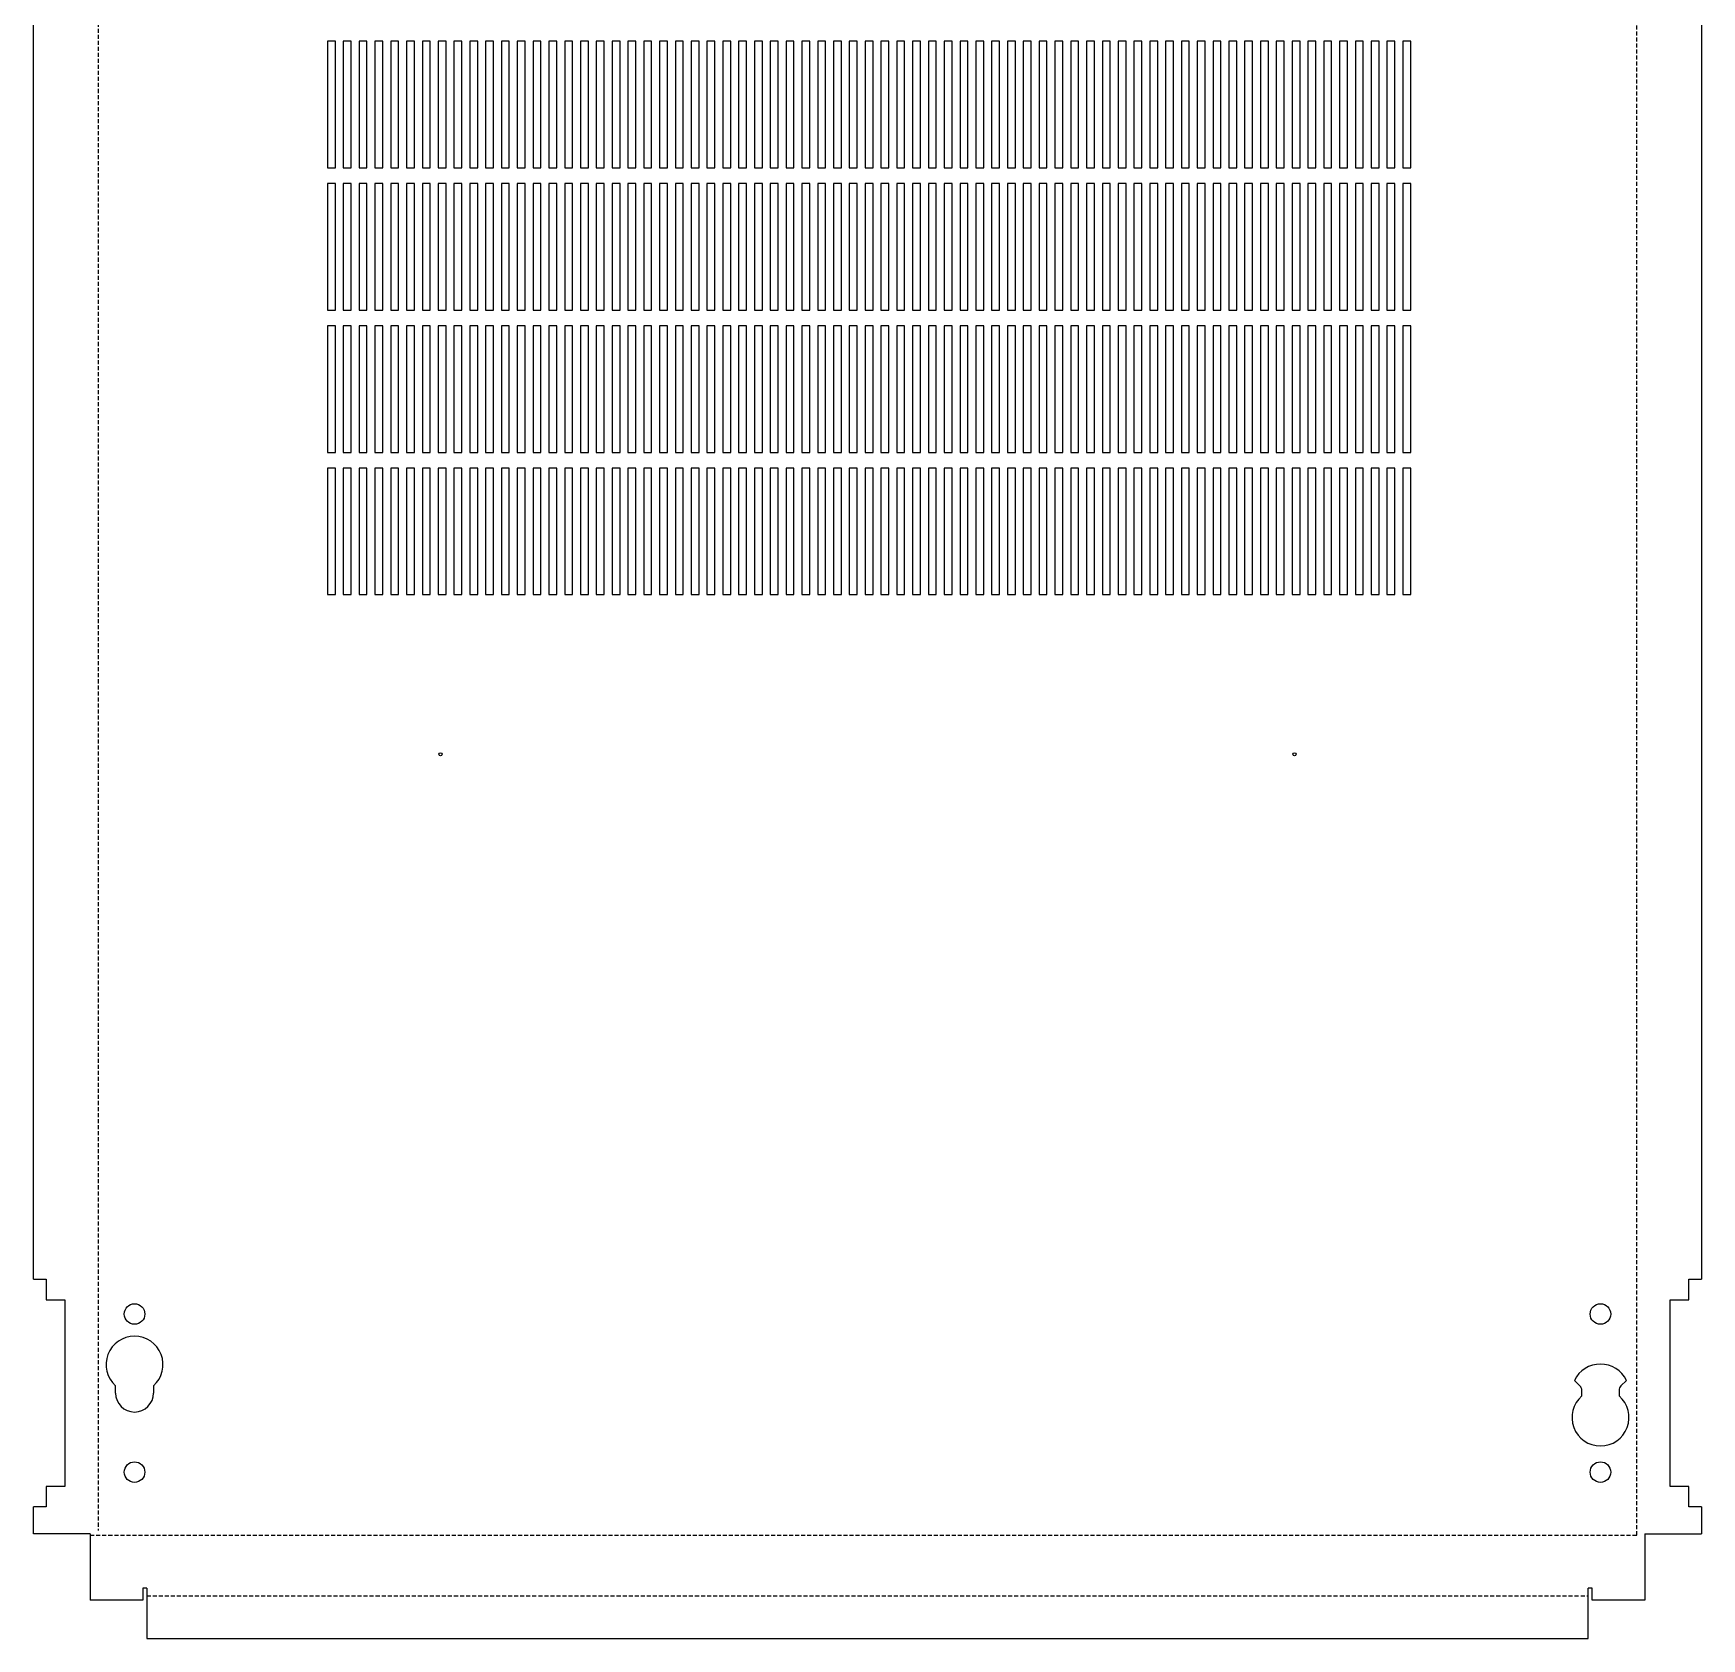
# Model space of a CAD drawing. Header units: millimetres. Extents: x -264 to 264, y -1078 to 1078.
# Drawn here: x -264 to 264, y -1078 to -570 of the extents above; entities that cross this region are included whole.
import ezdxf

# ---------------------------------------------------------------- set-up
doc = ezdxf.new("R2010")
doc.units = ezdxf.units.MM
doc.linetypes.add('HIDDEN', pattern=[1.905, 1.27, -0.635])
doc.layers.add('BEND-UP', color=5, linetype='HIDDEN')

msp = doc.modelspace()

# ---------------------------------------------------------------- linework, layer by layer
for p, q in [((-263.74, -964), (-263.74, -36)), ((263.74, -36), (263.74, -964)), ((-168.25, -572.5), (-170.75, -572.5)), ((-170.75, -572.5), (-170.75, -612.5)), ((-168.25, -612.5), (-168.25, -572.5)), ((-163.25, -572.5), (-165.75, -572.5)), ((-165.75, -572.5), (-165.75, -612.5)), ((-163.25, -612.5), (-163.25, -572.5)), ((-158.25, -572.5), (-160.75, -572.5)), ((-160.75, -572.5), (-160.75, -612.5)), ((-158.25, -612.5), (-158.25, -572.5)), ((-153.25, -572.5), (-155.75, -572.5)), ((-155.75, -572.5), (-155.75, -612.5)), ((-153.25, -612.5), (-153.25, -572.5)), ((-148.25, -572.5), (-150.75, -572.5)), ((-150.75, -572.5), (-150.75, -612.5)), ((-148.25, -612.5), (-148.25, -572.5)), ((-143.25, -572.5), (-145.75, -572.5)), ((-145.75, -572.5), (-145.75, -612.5)), ((-143.25, -612.5), (-143.25, -572.5)), ((-138.25, -572.5), (-140.75, -572.5)), ((-140.75, -572.5), (-140.75, -612.5)), ((-138.25, -612.5), (-138.25, -572.5)), ((-133.25, -572.5), (-135.75, -572.5)), ((-135.75, -572.5), (-135.75, -612.5)), ((-133.25, -612.5), (-133.25, -572.5)), ((-128.25, -572.5), (-130.75, -572.5)), ((-130.75, -572.5), (-130.75, -612.5)), ((-128.25, -612.5), (-128.25, -572.5)), ((-123.25, -572.5), (-125.75, -572.5)), ((-125.75, -572.5), (-125.75, -612.5)), ((-123.25, -612.5), (-123.25, -572.5)), ((-118.25, -572.5), (-120.75, -572.5)), ((-120.75, -572.5), (-120.75, -612.5)), ((-118.25, -612.5), (-118.25, -572.5)), ((-113.25, -572.5), (-115.75, -572.5)), ((-115.75, -572.5), (-115.75, -612.5)), ((-113.25, -612.5), (-113.25, -572.5)), ((-108.25, -572.5), (-110.75, -572.5)), ((-110.75, -572.5), (-110.75, -612.5)), ((-108.25, -612.5), (-108.25, -572.5)), ((-103.25, -572.5), (-105.75, -572.5)), ((-105.75, -572.5), (-105.75, -612.5)), ((-103.25, -612.5), (-103.25, -572.5)), ((-98.25, -572.5), (-100.75, -572.5)), ((-100.75, -572.5), (-100.75, -612.5)), ((-98.25, -612.5), (-98.25, -572.5)), ((-93.25, -572.5), (-95.75, -572.5)), ((-95.75, -572.5), (-95.75, -612.5)), ((-93.25, -612.5), (-93.25, -572.5)), ((-88.25, -572.5), (-90.75, -572.5)), ((-90.75, -572.5), (-90.75, -612.5)), ((-88.25, -612.5), (-88.25, -572.5)), ((-83.25, -572.5), (-85.75, -572.5)), ((-85.75, -572.5), (-85.75, -612.5)), ((-83.25, -612.5), (-83.25, -572.5)), ((-78.25, -572.5), (-80.75, -572.5)), ((-80.75, -572.5), (-80.75, -612.5)), ((-78.25, -612.5), (-78.25, -572.5)), ((-73.25, -572.5), (-75.75, -572.5)), ((-75.75, -572.5), (-75.75, -612.5)), ((-73.25, -612.5), (-73.25, -572.5)), ((-68.25, -572.5), (-70.75, -572.5)), ((-70.75, -572.5), (-70.75, -612.5)), ((-68.25, -612.5), (-68.25, -572.5)), ((-63.25, -572.5), (-65.75, -572.5)), ((-65.75, -572.5), (-65.75, -612.5)), ((-63.25, -612.5), (-63.25, -572.5)), ((-58.25, -572.5), (-60.75, -572.5)), ((-60.75, -572.5), (-60.75, -612.5)), ((-58.25, -612.5), (-58.25, -572.5)), ((-53.25, -572.5), (-55.75, -572.5)), ((-55.75, -572.5), (-55.75, -612.5)), ((-53.25, -612.5), (-53.25, -572.5)), ((-48.25, -572.5), (-50.75, -572.5)), ((-50.75, -572.5), (-50.75, -612.5)), ((-48.25, -612.5), (-48.25, -572.5)), ((-43.25, -572.5), (-45.75, -572.5)), ((-45.75, -572.5), (-45.75, -612.5)), ((-43.25, -612.5), (-43.25, -572.5)), ((-38.25, -572.5), (-40.75, -572.5)), ((-40.75, -572.5), (-40.75, -612.5)), ((-38.25, -612.5), (-38.25, -572.5)), ((-33.25, -572.5), (-35.75, -572.5)), ((-35.75, -572.5), (-35.75, -612.5)), ((-33.25, -612.5), (-33.25, -572.5)), ((-28.25, -572.5), (-30.75, -572.5)), ((-30.75, -572.5), (-30.75, -612.5)), ((-28.25, -612.5), (-28.25, -572.5)), ((-23.25, -572.5), (-25.75, -572.5)), ((-25.75, -572.5), (-25.75, -612.5)), ((-23.25, -612.5), (-23.25, -572.5)), ((-18.25, -572.5), (-20.75, -572.5)), ((-20.75, -572.5), (-20.75, -612.5)), ((-18.25, -612.5), (-18.25, -572.5)), ((-13.25, -572.5), (-15.75, -572.5)), ((-15.75, -572.5), (-15.75, -612.5)), ((-13.25, -612.5), (-13.25, -572.5)), ((-8.25, -572.5), (-10.75, -572.5)), ((-10.75, -572.5), (-10.75, -612.5)), ((-8.25, -612.5), (-8.25, -572.5)), ((-3.25, -572.5), (-5.75, -572.5)), ((-5.75, -572.5), (-5.75, -612.5)), ((-3.25, -612.5), (-3.25, -572.5)), ((1.75, -572.5), (-0.75, -572.5)), ((-0.75, -572.5), (-0.75, -612.5)), ((1.75, -612.5), (1.75, -572.5)), ((6.75, -572.5), (4.25, -572.5)), ((4.25, -572.5), (4.25, -612.5)), ((6.75, -612.5), (6.75, -572.5)), ((11.75, -572.5), (9.25, -572.5)), ((9.25, -572.5), (9.25, -612.5)), ((11.75, -612.5), (11.75, -572.5)), ((16.75, -572.5), (14.25, -572.5)), ((14.25, -572.5), (14.25, -612.5)), ((16.75, -612.5), (16.75, -572.5)), ((21.75, -572.5), (19.25, -572.5)), ((19.25, -572.5), (19.25, -612.5)), ((21.75, -612.5), (21.75, -572.5)), ((26.75, -572.5), (24.25, -572.5)), ((24.25, -572.5), (24.25, -612.5)), ((26.75, -612.5), (26.75, -572.5)), ((31.75, -572.5), (29.25, -572.5)), ((29.25, -572.5), (29.25, -612.5)), ((31.75, -612.5), (31.75, -572.5)), ((36.75, -572.5), (34.25, -572.5)), ((34.25, -572.5), (34.25, -612.5)), ((36.75, -612.5), (36.75, -572.5)), ((41.75, -572.5), (39.25, -572.5)), ((39.25, -572.5), (39.25, -612.5)), ((41.75, -612.5), (41.75, -572.5)), ((46.75, -572.5), (44.25, -572.5)), ((44.25, -572.5), (44.25, -612.5)), ((46.75, -612.5), (46.75, -572.5)), ((51.75, -572.5), (49.25, -572.5)), ((49.25, -572.5), (49.25, -612.5)), ((51.75, -612.5), (51.75, -572.5)), ((56.75, -572.5), (54.25, -572.5)), ((54.25, -572.5), (54.25, -612.5)), ((56.75, -612.5), (56.75, -572.5)), ((61.75, -572.5), (59.25, -572.5)), ((59.25, -572.5), (59.25, -612.5)), ((61.75, -612.5), (61.75, -572.5)), ((66.75, -572.5), (64.25, -572.5)), ((64.25, -572.5), (64.25, -612.5)), ((66.75, -612.5), (66.75, -572.5)), ((71.75, -572.5), (69.25, -572.5)), ((69.25, -572.5), (69.25, -612.5)), ((71.75, -612.5), (71.75, -572.5)), ((76.75, -572.5), (74.25, -572.5)), ((74.25, -572.5), (74.25, -612.5)), ((76.75, -612.5), (76.75, -572.5)), ((81.75, -572.5), (79.25, -572.5)), ((79.25, -572.5), (79.25, -612.5)), ((81.75, -612.5), (81.75, -572.5)), ((86.75, -572.5), (84.25, -572.5)), ((84.25, -572.5), (84.25, -612.5)), ((86.75, -612.5), (86.75, -572.5)), ((91.75, -572.5), (89.25, -572.5)), ((89.25, -572.5), (89.25, -612.5)), ((91.75, -612.5), (91.75, -572.5)), ((96.75, -572.5), (94.25, -572.5)), ((94.25, -572.5), (94.25, -612.5)), ((96.75, -612.5), (96.75, -572.5)), ((101.75, -572.5), (99.25, -572.5)), ((99.25, -572.5), (99.25, -612.5)), ((101.75, -612.5), (101.75, -572.5)), ((106.75, -572.5), (104.25, -572.5)), ((104.25, -572.5), (104.25, -612.5)), ((106.75, -612.5), (106.75, -572.5)), ((111.75, -572.5), (109.25, -572.5)), ((109.25, -572.5), (109.25, -612.5)), ((111.75, -612.5), (111.75, -572.5)), ((116.75, -572.5), (114.25, -572.5)), ((114.25, -572.5), (114.25, -612.5)), ((116.75, -612.5), (116.75, -572.5)), ((121.75, -572.5), (119.25, -572.5)), ((119.25, -572.5), (119.25, -612.5)), ((121.75, -612.5), (121.75, -572.5)), ((126.75, -572.5), (124.25, -572.5)), ((124.25, -572.5), (124.25, -612.5)), ((126.75, -612.5), (126.75, -572.5)), ((131.75, -572.5), (129.25, -572.5)), ((129.25, -572.5), (129.25, -612.5)), ((131.75, -612.5), (131.75, -572.5)), ((136.75, -572.5), (134.25, -572.5)), ((134.25, -572.5), (134.25, -612.5)), ((136.75, -612.5), (136.75, -572.5)), ((141.75, -572.5), (139.25, -572.5)), ((139.25, -572.5), (139.25, -612.5)), ((141.75, -612.5), (141.75, -572.5)), ((146.75, -572.5), (144.25, -572.5)), ((144.25, -572.5), (144.25, -612.5)), ((146.75, -612.5), (146.75, -572.5)), ((151.75, -572.5), (149.25, -572.5)), ((149.25, -572.5), (149.25, -612.5)), ((151.75, -612.5), (151.75, -572.5)), ((156.75, -572.5), (154.25, -572.5)), ((154.25, -572.5), (154.25, -612.5)), ((156.75, -612.5), (156.75, -572.5)), ((161.75, -572.5), (159.25, -572.5)), ((159.25, -572.5), (159.25, -612.5)), ((161.75, -612.5), (161.75, -572.5)), ((166.75, -572.5), (164.25, -572.5)), ((164.25, -572.5), (164.25, -612.5)), ((166.75, -612.5), (166.75, -572.5)), ((171.75, -572.5), (169.25, -572.5)), ((169.25, -572.5), (169.25, -612.5)), ((171.75, -612.5), (171.75, -572.5)), ((-170.75, -612.5), (-168.25, -612.5)), ((-165.75, -612.5), (-163.25, -612.5)), ((-160.75, -612.5), (-158.25, -612.5)), ((-155.75, -612.5), (-153.25, -612.5)), ((-150.75, -612.5), (-148.25, -612.5)), ((-145.75, -612.5), (-143.25, -612.5)), ((-140.75, -612.5), (-138.25, -612.5)), ((-135.75, -612.5), (-133.25, -612.5)), ((-130.75, -612.5), (-128.25, -612.5)), ((-125.75, -612.5), (-123.25, -612.5)), ((-120.75, -612.5), (-118.25, -612.5)), ((-115.75, -612.5), (-113.25, -612.5)), ((-110.75, -612.5), (-108.25, -612.5)), ((-105.75, -612.5), (-103.25, -612.5)), ((-100.75, -612.5), (-98.25, -612.5)), ((-95.75, -612.5), (-93.25, -612.5)), ((-90.75, -612.5), (-88.25, -612.5)), ((-85.75, -612.5), (-83.25, -612.5)), ((-80.75, -612.5), (-78.25, -612.5)), ((-75.75, -612.5), (-73.25, -612.5)), ((-70.75, -612.5), (-68.25, -612.5)), ((-65.75, -612.5), (-63.25, -612.5)), ((-60.75, -612.5), (-58.25, -612.5)), ((-55.75, -612.5), (-53.25, -612.5)), ((-50.75, -612.5), (-48.25, -612.5)), ((-45.75, -612.5), (-43.25, -612.5)), ((-40.75, -612.5), (-38.25, -612.5)), ((-35.75, -612.5), (-33.25, -612.5)), ((-30.75, -612.5), (-28.25, -612.5)), ((-25.75, -612.5), (-23.25, -612.5)), ((-20.75, -612.5), (-18.25, -612.5)), ((-15.75, -612.5), (-13.25, -612.5)), ((-10.75, -612.5), (-8.25, -612.5)), ((-5.75, -612.5), (-3.25, -612.5)), ((-0.75, -612.5), (1.75, -612.5)), ((4.25, -612.5), (6.75, -612.5)), ((9.25, -612.5), (11.75, -612.5)), ((14.25, -612.5), (16.75, -612.5)), ((19.25, -612.5), (21.75, -612.5)), ((24.25, -612.5), (26.75, -612.5)), ((29.25, -612.5), (31.75, -612.5)), ((34.25, -612.5), (36.75, -612.5)), ((39.25, -612.5), (41.75, -612.5)), ((44.25, -612.5), (46.75, -612.5)), ((49.25, -612.5), (51.75, -612.5)), ((54.25, -612.5), (56.75, -612.5)), ((59.25, -612.5), (61.75, -612.5)), ((64.25, -612.5), (66.75, -612.5)), ((69.25, -612.5), (71.75, -612.5)), ((74.25, -612.5), (76.75, -612.5)), ((79.25, -612.5), (81.75, -612.5)), ((84.25, -612.5), (86.75, -612.5)), ((89.25, -612.5), (91.75, -612.5)), ((94.25, -612.5), (96.75, -612.5)), ((99.25, -612.5), (101.75, -612.5)), ((104.25, -612.5), (106.75, -612.5)), ((109.25, -612.5), (111.75, -612.5)), ((114.25, -612.5), (116.75, -612.5)), ((119.25, -612.5), (121.75, -612.5)), ((124.25, -612.5), (126.75, -612.5)), ((129.25, -612.5), (131.75, -612.5)), ((134.25, -612.5), (136.75, -612.5)), ((139.25, -612.5), (141.75, -612.5)), ((144.25, -612.5), (146.75, -612.5)), ((149.25, -612.5), (151.75, -612.5)), ((154.25, -612.5), (156.75, -612.5)), ((159.25, -612.5), (161.75, -612.5)), ((164.25, -612.5), (166.75, -612.5)), ((169.25, -612.5), (171.75, -612.5)), ((-168.25, -617.5), (-170.75, -617.5)), ((-170.75, -617.5), (-170.75, -657.5)), ((-168.25, -657.5), (-168.25, -617.5)), ((-163.25, -617.5), (-165.75, -617.5)), ((-165.75, -617.5), (-165.75, -657.5)), ((-163.25, -657.5), (-163.25, -617.5)), ((-158.25, -617.5), (-160.75, -617.5)), ((-160.75, -617.5), (-160.75, -657.5)), ((-158.25, -657.5), (-158.25, -617.5)), ((-153.25, -617.5), (-155.75, -617.5)), ((-155.75, -617.5), (-155.75, -657.5)), ((-153.25, -657.5), (-153.25, -617.5)), ((-148.25, -617.5), (-150.75, -617.5)), ((-150.75, -617.5), (-150.75, -657.5)), ((-148.25, -657.5), (-148.25, -617.5)), ((-143.25, -617.5), (-145.75, -617.5)), ((-145.75, -617.5), (-145.75, -657.5)), ((-143.25, -657.5), (-143.25, -617.5)), ((-138.25, -617.5), (-140.75, -617.5)), ((-140.75, -617.5), (-140.75, -657.5)), ((-138.25, -657.5), (-138.25, -617.5)), ((-133.25, -617.5), (-135.75, -617.5)), ((-135.75, -617.5), (-135.75, -657.5)), ((-133.25, -657.5), (-133.25, -617.5)), ((-128.25, -617.5), (-130.75, -617.5)), ((-130.75, -617.5), (-130.75, -657.5)), ((-128.25, -657.5), (-128.25, -617.5)), ((-123.25, -617.5), (-125.75, -617.5)), ((-125.75, -617.5), (-125.75, -657.5)), ((-123.25, -657.5), (-123.25, -617.5)), ((-118.25, -617.5), (-120.75, -617.5)), ((-120.75, -617.5), (-120.75, -657.5)), ((-118.25, -657.5), (-118.25, -617.5)), ((-113.25, -617.5), (-115.75, -617.5)), ((-115.75, -617.5), (-115.75, -657.5)), ((-113.25, -657.5), (-113.25, -617.5)), ((-108.25, -617.5), (-110.75, -617.5)), ((-110.75, -617.5), (-110.75, -657.5)), ((-108.25, -657.5), (-108.25, -617.5)), ((-103.25, -617.5), (-105.75, -617.5)), ((-105.75, -617.5), (-105.75, -657.5)), ((-103.25, -657.5), (-103.25, -617.5)), ((-98.25, -617.5), (-100.75, -617.5)), ((-100.75, -617.5), (-100.75, -657.5)), ((-98.25, -657.5), (-98.25, -617.5)), ((-93.25, -617.5), (-95.75, -617.5)), ((-95.75, -617.5), (-95.75, -657.5)), ((-93.25, -657.5), (-93.25, -617.5)), ((-88.25, -617.5), (-90.75, -617.5)), ((-90.75, -617.5), (-90.75, -657.5)), ((-88.25, -657.5), (-88.25, -617.5)), ((-83.25, -617.5), (-85.75, -617.5)), ((-85.75, -617.5), (-85.75, -657.5)), ((-83.25, -657.5), (-83.25, -617.5)), ((-78.25, -617.5), (-80.75, -617.5)), ((-80.75, -617.5), (-80.75, -657.5)), ((-78.25, -657.5), (-78.25, -617.5)), ((-73.25, -617.5), (-75.75, -617.5)), ((-75.75, -617.5), (-75.75, -657.5)), ((-73.25, -657.5), (-73.25, -617.5)), ((-68.25, -617.5), (-70.75, -617.5)), ((-70.75, -617.5), (-70.75, -657.5)), ((-68.25, -657.5), (-68.25, -617.5)), ((-63.25, -617.5), (-65.75, -617.5)), ((-65.75, -617.5), (-65.75, -657.5)), ((-63.25, -657.5), (-63.25, -617.5)), ((-58.25, -617.5), (-60.75, -617.5)), ((-60.75, -617.5), (-60.75, -657.5)), ((-58.25, -657.5), (-58.25, -617.5)), ((-53.25, -617.5), (-55.75, -617.5)), ((-55.75, -617.5), (-55.75, -657.5)), ((-53.25, -657.5), (-53.25, -617.5)), ((-48.25, -617.5), (-50.75, -617.5)), ((-50.75, -617.5), (-50.75, -657.5)), ((-48.25, -657.5), (-48.25, -617.5)), ((-43.25, -617.5), (-45.75, -617.5)), ((-45.75, -617.5), (-45.75, -657.5)), ((-43.25, -657.5), (-43.25, -617.5)), ((-38.25, -617.5), (-40.75, -617.5)), ((-40.75, -617.5), (-40.75, -657.5)), ((-38.25, -657.5), (-38.25, -617.5)), ((-33.25, -617.5), (-35.75, -617.5)), ((-35.75, -617.5), (-35.75, -657.5)), ((-33.25, -657.5), (-33.25, -617.5)), ((-28.25, -617.5), (-30.75, -617.5)), ((-30.75, -617.5), (-30.75, -657.5)), ((-28.25, -657.5), (-28.25, -617.5)), ((-23.25, -617.5), (-25.75, -617.5)), ((-25.75, -617.5), (-25.75, -657.5)), ((-23.25, -657.5), (-23.25, -617.5)), ((-18.25, -617.5), (-20.75, -617.5)), ((-20.75, -617.5), (-20.75, -657.5)), ((-18.25, -657.5), (-18.25, -617.5)), ((-13.25, -617.5), (-15.75, -617.5)), ((-15.75, -617.5), (-15.75, -657.5)), ((-13.25, -657.5), (-13.25, -617.5)), ((-8.25, -617.5), (-10.75, -617.5)), ((-10.75, -617.5), (-10.75, -657.5)), ((-8.25, -657.5), (-8.25, -617.5)), ((-3.25, -617.5), (-5.75, -617.5)), ((-5.75, -617.5), (-5.75, -657.5)), ((-3.25, -657.5), (-3.25, -617.5)), ((1.75, -617.5), (-0.75, -617.5)), ((-0.75, -617.5), (-0.75, -657.5)), ((1.75, -657.5), (1.75, -617.5)), ((6.75, -617.5), (4.25, -617.5)), ((4.25, -617.5), (4.25, -657.5)), ((6.75, -657.5), (6.75, -617.5)), ((11.75, -617.5), (9.25, -617.5)), ((9.25, -617.5), (9.25, -657.5)), ((11.75, -657.5), (11.75, -617.5)), ((16.75, -617.5), (14.25, -617.5)), ((14.25, -617.5), (14.25, -657.5)), ((16.75, -657.5), (16.75, -617.5)), ((21.75, -617.5), (19.25, -617.5)), ((19.25, -617.5), (19.25, -657.5)), ((21.75, -657.5), (21.75, -617.5)), ((26.75, -617.5), (24.25, -617.5)), ((24.25, -617.5), (24.25, -657.5)), ((26.75, -657.5), (26.75, -617.5)), ((31.75, -617.5), (29.25, -617.5)), ((29.25, -617.5), (29.25, -657.5)), ((31.75, -657.5), (31.75, -617.5)), ((36.75, -617.5), (34.25, -617.5)), ((34.25, -617.5), (34.25, -657.5)), ((36.75, -657.5), (36.75, -617.5)), ((41.75, -617.5), (39.25, -617.5)), ((39.25, -617.5), (39.25, -657.5)), ((41.75, -657.5), (41.75, -617.5)), ((46.75, -617.5), (44.25, -617.5)), ((44.25, -617.5), (44.25, -657.5)), ((46.75, -657.5), (46.75, -617.5)), ((51.75, -617.5), (49.25, -617.5)), ((49.25, -617.5), (49.25, -657.5)), ((51.75, -657.5), (51.75, -617.5)), ((56.75, -617.5), (54.25, -617.5)), ((54.25, -617.5), (54.25, -657.5)), ((56.75, -657.5), (56.75, -617.5)), ((61.75, -617.5), (59.25, -617.5)), ((59.25, -617.5), (59.25, -657.5)), ((61.75, -657.5), (61.75, -617.5)), ((66.75, -617.5), (64.25, -617.5)), ((64.25, -617.5), (64.25, -657.5)), ((66.75, -657.5), (66.75, -617.5)), ((71.75, -617.5), (69.25, -617.5)), ((69.25, -617.5), (69.25, -657.5)), ((71.75, -657.5), (71.75, -617.5)), ((76.75, -617.5), (74.25, -617.5)), ((74.25, -617.5), (74.25, -657.5)), ((76.75, -657.5), (76.75, -617.5)), ((81.75, -617.5), (79.25, -617.5)), ((79.25, -617.5), (79.25, -657.5)), ((81.75, -657.5), (81.75, -617.5)), ((86.75, -617.5), (84.25, -617.5)), ((84.25, -617.5), (84.25, -657.5)), ((86.75, -657.5), (86.75, -617.5)), ((91.75, -617.5), (89.25, -617.5)), ((89.25, -617.5), (89.25, -657.5)), ((91.75, -657.5), (91.75, -617.5)), ((96.75, -617.5), (94.25, -617.5)), ((94.25, -617.5), (94.25, -657.5)), ((96.75, -657.5), (96.75, -617.5)), ((101.75, -617.5), (99.25, -617.5)), ((99.25, -617.5), (99.25, -657.5)), ((101.75, -657.5), (101.75, -617.5)), ((106.75, -617.5), (104.25, -617.5)), ((104.25, -617.5), (104.25, -657.5)), ((106.75, -657.5), (106.75, -617.5)), ((111.75, -617.5), (109.25, -617.5)), ((109.25, -617.5), (109.25, -657.5)), ((111.75, -657.5), (111.75, -617.5)), ((116.75, -617.5), (114.25, -617.5)), ((114.25, -617.5), (114.25, -657.5)), ((116.75, -657.5), (116.75, -617.5)), ((121.75, -617.5), (119.25, -617.5)), ((119.25, -617.5), (119.25, -657.5)), ((121.75, -657.5), (121.75, -617.5)), ((126.75, -617.5), (124.25, -617.5)), ((124.25, -617.5), (124.25, -657.5)), ((126.75, -657.5), (126.75, -617.5)), ((131.75, -617.5), (129.25, -617.5)), ((129.25, -617.5), (129.25, -657.5)), ((131.75, -657.5), (131.75, -617.5)), ((136.75, -617.5), (134.25, -617.5)), ((134.25, -617.5), (134.25, -657.5)), ((136.75, -657.5), (136.75, -617.5)), ((141.75, -617.5), (139.25, -617.5)), ((139.25, -617.5), (139.25, -657.5)), ((141.75, -657.5), (141.75, -617.5)), ((146.75, -617.5), (144.25, -617.5)), ((144.25, -617.5), (144.25, -657.5)), ((146.75, -657.5), (146.75, -617.5)), ((151.75, -617.5), (149.25, -617.5)), ((149.25, -617.5), (149.25, -657.5)), ((151.75, -657.5), (151.75, -617.5)), ((156.75, -617.5), (154.25, -617.5)), ((154.25, -617.5), (154.25, -657.5)), ((156.75, -657.5), (156.75, -617.5)), ((161.75, -617.5), (159.25, -617.5)), ((159.25, -617.5), (159.25, -657.5)), ((161.75, -657.5), (161.75, -617.5)), ((166.75, -617.5), (164.25, -617.5)), ((164.25, -617.5), (164.25, -657.5)), ((166.75, -657.5), (166.75, -617.5)), ((171.75, -617.5), (169.25, -617.5)), ((169.25, -617.5), (169.25, -657.5)), ((171.75, -657.5), (171.75, -617.5)), ((-170.75, -657.5), (-168.25, -657.5)), ((-165.75, -657.5), (-163.25, -657.5)), ((-160.75, -657.5), (-158.25, -657.5)), ((-155.75, -657.5), (-153.25, -657.5)), ((-150.75, -657.5), (-148.25, -657.5)), ((-145.75, -657.5), (-143.25, -657.5)), ((-140.75, -657.5), (-138.25, -657.5)), ((-135.75, -657.5), (-133.25, -657.5)), ((-130.75, -657.5), (-128.25, -657.5)), ((-125.75, -657.5), (-123.25, -657.5)), ((-120.75, -657.5), (-118.25, -657.5)), ((-115.75, -657.5), (-113.25, -657.5)), ((-110.75, -657.5), (-108.25, -657.5)), ((-105.75, -657.5), (-103.25, -657.5)), ((-100.75, -657.5), (-98.25, -657.5)), ((-95.75, -657.5), (-93.25, -657.5)), ((-90.75, -657.5), (-88.25, -657.5)), ((-85.75, -657.5), (-83.25, -657.5)), ((-80.75, -657.5), (-78.25, -657.5)), ((-75.75, -657.5), (-73.25, -657.5)), ((-70.75, -657.5), (-68.25, -657.5)), ((-65.75, -657.5), (-63.25, -657.5)), ((-60.75, -657.5), (-58.25, -657.5)), ((-55.75, -657.5), (-53.25, -657.5)), ((-50.75, -657.5), (-48.25, -657.5)), ((-45.75, -657.5), (-43.25, -657.5)), ((-40.75, -657.5), (-38.25, -657.5)), ((-35.75, -657.5), (-33.25, -657.5)), ((-30.75, -657.5), (-28.25, -657.5)), ((-25.75, -657.5), (-23.25, -657.5)), ((-20.75, -657.5), (-18.25, -657.5)), ((-15.75, -657.5), (-13.25, -657.5)), ((-10.75, -657.5), (-8.25, -657.5)), ((-5.75, -657.5), (-3.25, -657.5)), ((-0.75, -657.5), (1.75, -657.5)), ((4.25, -657.5), (6.75, -657.5)), ((9.25, -657.5), (11.75, -657.5)), ((14.25, -657.5), (16.75, -657.5)), ((19.25, -657.5), (21.75, -657.5)), ((24.25, -657.5), (26.75, -657.5)), ((29.25, -657.5), (31.75, -657.5)), ((34.25, -657.5), (36.75, -657.5)), ((39.25, -657.5), (41.75, -657.5)), ((44.25, -657.5), (46.75, -657.5)), ((49.25, -657.5), (51.75, -657.5)), ((54.25, -657.5), (56.75, -657.5)), ((59.25, -657.5), (61.75, -657.5)), ((64.25, -657.5), (66.75, -657.5)), ((69.25, -657.5), (71.75, -657.5)), ((74.25, -657.5), (76.75, -657.5)), ((79.25, -657.5), (81.75, -657.5)), ((84.25, -657.5), (86.75, -657.5)), ((89.25, -657.5), (91.75, -657.5)), ((94.25, -657.5), (96.75, -657.5)), ((99.25, -657.5), (101.75, -657.5)), ((104.25, -657.5), (106.75, -657.5)), ((109.25, -657.5), (111.75, -657.5)), ((114.25, -657.5), (116.75, -657.5)), ((119.25, -657.5), (121.75, -657.5)), ((124.25, -657.5), (126.75, -657.5)), ((129.25, -657.5), (131.75, -657.5)), ((134.25, -657.5), (136.75, -657.5)), ((139.25, -657.5), (141.75, -657.5)), ((144.25, -657.5), (146.75, -657.5)), ((149.25, -657.5), (151.75, -657.5)), ((154.25, -657.5), (156.75, -657.5)), ((159.25, -657.5), (161.75, -657.5)), ((164.25, -657.5), (166.75, -657.5)), ((169.25, -657.5), (171.75, -657.5)), ((-168.25, -662.5), (-170.75, -662.5)), ((-170.75, -662.5), (-170.75, -702.5)), ((-168.25, -702.5), (-168.25, -662.5)), ((-163.25, -662.5), (-165.75, -662.5)), ((-165.75, -662.5), (-165.75, -702.5)), ((-163.25, -702.5), (-163.25, -662.5)), ((-158.25, -662.5), (-160.75, -662.5)), ((-160.75, -662.5), (-160.75, -702.5)), ((-158.25, -702.5), (-158.25, -662.5)), ((-153.25, -662.5), (-155.75, -662.5)), ((-155.75, -662.5), (-155.75, -702.5)), ((-153.25, -702.5), (-153.25, -662.5)), ((-148.25, -662.5), (-150.75, -662.5)), ((-150.75, -662.5), (-150.75, -702.5)), ((-148.25, -702.5), (-148.25, -662.5)), ((-143.25, -662.5), (-145.75, -662.5)), ((-145.75, -662.5), (-145.75, -702.5)), ((-143.25, -702.5), (-143.25, -662.5)), ((-138.25, -662.5), (-140.75, -662.5)), ((-140.75, -662.5), (-140.75, -702.5)), ((-138.25, -702.5), (-138.25, -662.5)), ((-133.25, -662.5), (-135.75, -662.5)), ((-135.75, -662.5), (-135.75, -702.5)), ((-133.25, -702.5), (-133.25, -662.5)), ((-128.25, -662.5), (-130.75, -662.5)), ((-130.75, -662.5), (-130.75, -702.5)), ((-128.25, -702.5), (-128.25, -662.5)), ((-123.25, -662.5), (-125.75, -662.5)), ((-125.75, -662.5), (-125.75, -702.5)), ((-123.25, -702.5), (-123.25, -662.5)), ((-118.25, -662.5), (-120.75, -662.5)), ((-120.75, -662.5), (-120.75, -702.5)), ((-118.25, -702.5), (-118.25, -662.5)), ((-113.25, -662.5), (-115.75, -662.5)), ((-115.75, -662.5), (-115.75, -702.5)), ((-113.25, -702.5), (-113.25, -662.5)), ((-108.25, -662.5), (-110.75, -662.5)), ((-110.75, -662.5), (-110.75, -702.5)), ((-108.25, -702.5), (-108.25, -662.5)), ((-103.25, -662.5), (-105.75, -662.5)), ((-105.75, -662.5), (-105.75, -702.5)), ((-103.25, -702.5), (-103.25, -662.5)), ((-98.25, -662.5), (-100.75, -662.5)), ((-100.75, -662.5), (-100.75, -702.5)), ((-98.25, -702.5), (-98.25, -662.5)), ((-93.25, -662.5), (-95.75, -662.5)), ((-95.75, -662.5), (-95.75, -702.5)), ((-93.25, -702.5), (-93.25, -662.5)), ((-88.25, -662.5), (-90.75, -662.5)), ((-90.75, -662.5), (-90.75, -702.5)), ((-88.25, -702.5), (-88.25, -662.5)), ((-83.25, -662.5), (-85.75, -662.5)), ((-85.75, -662.5), (-85.75, -702.5)), ((-83.25, -702.5), (-83.25, -662.5)), ((-78.25, -662.5), (-80.75, -662.5)), ((-80.75, -662.5), (-80.75, -702.5)), ((-78.25, -702.5), (-78.25, -662.5)), ((-73.25, -662.5), (-75.75, -662.5)), ((-75.75, -662.5), (-75.75, -702.5)), ((-73.25, -702.5), (-73.25, -662.5)), ((-68.25, -662.5), (-70.75, -662.5)), ((-70.75, -662.5), (-70.75, -702.5)), ((-68.25, -702.5), (-68.25, -662.5)), ((-63.25, -662.5), (-65.75, -662.5)), ((-65.75, -662.5), (-65.75, -702.5)), ((-63.25, -702.5), (-63.25, -662.5)), ((-58.25, -662.5), (-60.75, -662.5)), ((-60.75, -662.5), (-60.75, -702.5)), ((-58.25, -702.5), (-58.25, -662.5)), ((-53.25, -662.5), (-55.75, -662.5)), ((-55.75, -662.5), (-55.75, -702.5)), ((-53.25, -702.5), (-53.25, -662.5)), ((-48.25, -662.5), (-50.75, -662.5)), ((-50.75, -662.5), (-50.75, -702.5)), ((-48.25, -702.5), (-48.25, -662.5)), ((-43.25, -662.5), (-45.75, -662.5)), ((-45.75, -662.5), (-45.75, -702.5)), ((-43.25, -702.5), (-43.25, -662.5)), ((-38.25, -662.5), (-40.75, -662.5)), ((-40.75, -662.5), (-40.75, -702.5)), ((-38.25, -702.5), (-38.25, -662.5)), ((-33.25, -662.5), (-35.75, -662.5)), ((-35.75, -662.5), (-35.75, -702.5)), ((-33.25, -702.5), (-33.25, -662.5)), ((-28.25, -662.5), (-30.75, -662.5)), ((-30.75, -662.5), (-30.75, -702.5)), ((-28.25, -702.5), (-28.25, -662.5)), ((-23.25, -662.5), (-25.75, -662.5)), ((-25.75, -662.5), (-25.75, -702.5)), ((-23.25, -702.5), (-23.25, -662.5)), ((-18.25, -662.5), (-20.75, -662.5)), ((-20.75, -662.5), (-20.75, -702.5)), ((-18.25, -702.5), (-18.25, -662.5)), ((-13.25, -662.5), (-15.75, -662.5)), ((-15.75, -662.5), (-15.75, -702.5)), ((-13.25, -702.5), (-13.25, -662.5)), ((-8.25, -662.5), (-10.75, -662.5)), ((-10.75, -662.5), (-10.75, -702.5)), ((-8.25, -702.5), (-8.25, -662.5)), ((-3.25, -662.5), (-5.75, -662.5)), ((-5.75, -662.5), (-5.75, -702.5)), ((-3.25, -702.5), (-3.25, -662.5)), ((1.75, -662.5), (-0.75, -662.5)), ((-0.75, -662.5), (-0.75, -702.5)), ((1.75, -702.5), (1.75, -662.5)), ((6.75, -662.5), (4.25, -662.5)), ((4.25, -662.5), (4.25, -702.5)), ((6.75, -702.5), (6.75, -662.5)), ((11.75, -662.5), (9.25, -662.5)), ((9.25, -662.5), (9.25, -702.5)), ((11.75, -702.5), (11.75, -662.5)), ((16.75, -662.5), (14.25, -662.5)), ((14.25, -662.5), (14.25, -702.5)), ((16.75, -702.5), (16.75, -662.5)), ((21.75, -662.5), (19.25, -662.5)), ((19.25, -662.5), (19.25, -702.5)), ((21.75, -702.5), (21.75, -662.5)), ((26.75, -662.5), (24.25, -662.5)), ((24.25, -662.5), (24.25, -702.5)), ((26.75, -702.5), (26.75, -662.5)), ((31.75, -662.5), (29.25, -662.5)), ((29.25, -662.5), (29.25, -702.5)), ((31.75, -702.5), (31.75, -662.5)), ((36.75, -662.5), (34.25, -662.5)), ((34.25, -662.5), (34.25, -702.5)), ((36.75, -702.5), (36.75, -662.5)), ((41.75, -662.5), (39.25, -662.5)), ((39.25, -662.5), (39.25, -702.5)), ((41.75, -702.5), (41.75, -662.5)), ((46.75, -662.5), (44.25, -662.5)), ((44.25, -662.5), (44.25, -702.5)), ((46.75, -702.5), (46.75, -662.5)), ((51.75, -662.5), (49.25, -662.5)), ((49.25, -662.5), (49.25, -702.5)), ((51.75, -702.5), (51.75, -662.5)), ((56.75, -662.5), (54.25, -662.5)), ((54.25, -662.5), (54.25, -702.5)), ((56.75, -702.5), (56.75, -662.5)), ((61.75, -662.5), (59.25, -662.5)), ((59.25, -662.5), (59.25, -702.5)), ((61.75, -702.5), (61.75, -662.5)), ((66.75, -662.5), (64.25, -662.5)), ((64.25, -662.5), (64.25, -702.5)), ((66.75, -702.5), (66.75, -662.5)), ((71.75, -662.5), (69.25, -662.5)), ((69.25, -662.5), (69.25, -702.5)), ((71.75, -702.5), (71.75, -662.5)), ((76.75, -662.5), (74.25, -662.5)), ((74.25, -662.5), (74.25, -702.5)), ((76.75, -702.5), (76.75, -662.5)), ((81.75, -662.5), (79.25, -662.5)), ((79.25, -662.5), (79.25, -702.5)), ((81.75, -702.5), (81.75, -662.5)), ((86.75, -662.5), (84.25, -662.5)), ((84.25, -662.5), (84.25, -702.5)), ((86.75, -702.5), (86.75, -662.5)), ((91.75, -662.5), (89.25, -662.5)), ((89.25, -662.5), (89.25, -702.5)), ((91.75, -702.5), (91.75, -662.5)), ((96.75, -662.5), (94.25, -662.5)), ((94.25, -662.5), (94.25, -702.5)), ((96.75, -702.5), (96.75, -662.5)), ((101.75, -662.5), (99.25, -662.5)), ((99.25, -662.5), (99.25, -702.5)), ((101.75, -702.5), (101.75, -662.5)), ((106.75, -662.5), (104.25, -662.5)), ((104.25, -662.5), (104.25, -702.5)), ((106.75, -702.5), (106.75, -662.5)), ((111.75, -662.5), (109.25, -662.5)), ((109.25, -662.5), (109.25, -702.5)), ((111.75, -702.5), (111.75, -662.5)), ((116.75, -662.5), (114.25, -662.5)), ((114.25, -662.5), (114.25, -702.5)), ((116.75, -702.5), (116.75, -662.5)), ((121.75, -662.5), (119.25, -662.5)), ((119.25, -662.5), (119.25, -702.5)), ((121.75, -702.5), (121.75, -662.5)), ((126.75, -662.5), (124.25, -662.5)), ((124.25, -662.5), (124.25, -702.5)), ((126.75, -702.5), (126.75, -662.5)), ((131.75, -662.5), (129.25, -662.5)), ((129.25, -662.5), (129.25, -702.5)), ((131.75, -702.5), (131.75, -662.5)), ((136.75, -662.5), (134.25, -662.5)), ((134.25, -662.5), (134.25, -702.5)), ((136.75, -702.5), (136.75, -662.5)), ((141.75, -662.5), (139.25, -662.5)), ((139.25, -662.5), (139.25, -702.5)), ((141.75, -702.5), (141.75, -662.5)), ((146.75, -662.5), (144.25, -662.5)), ((144.25, -662.5), (144.25, -702.5)), ((146.75, -702.5), (146.75, -662.5)), ((151.75, -662.5), (149.25, -662.5)), ((149.25, -662.5), (149.25, -702.5)), ((151.75, -702.5), (151.75, -662.5)), ((156.75, -662.5), (154.25, -662.5)), ((154.25, -662.5), (154.25, -702.5)), ((156.75, -702.5), (156.75, -662.5)), ((161.75, -662.5), (159.25, -662.5)), ((159.25, -662.5), (159.25, -702.5)), ((161.75, -702.5), (161.75, -662.5)), ((166.75, -662.5), (164.25, -662.5)), ((164.25, -662.5), (164.25, -702.5)), ((166.75, -702.5), (166.75, -662.5)), ((171.75, -662.5), (169.25, -662.5)), ((169.25, -662.5), (169.25, -702.5)), ((171.75, -702.5), (171.75, -662.5)), ((-170.75, -702.5), (-168.25, -702.5)), ((-165.75, -702.5), (-163.25, -702.5)), ((-160.75, -702.5), (-158.25, -702.5)), ((-155.75, -702.5), (-153.25, -702.5)), ((-150.75, -702.5), (-148.25, -702.5)), ((-145.75, -702.5), (-143.25, -702.5)), ((-140.75, -702.5), (-138.25, -702.5)), ((-135.75, -702.5), (-133.25, -702.5)), ((-130.75, -702.5), (-128.25, -702.5)), ((-125.75, -702.5), (-123.25, -702.5)), ((-120.75, -702.5), (-118.25, -702.5)), ((-115.75, -702.5), (-113.25, -702.5)), ((-110.75, -702.5), (-108.25, -702.5)), ((-105.75, -702.5), (-103.25, -702.5)), ((-100.75, -702.5), (-98.25, -702.5)), ((-95.75, -702.5), (-93.25, -702.5)), ((-90.75, -702.5), (-88.25, -702.5)), ((-85.75, -702.5), (-83.25, -702.5)), ((-80.75, -702.5), (-78.25, -702.5)), ((-75.75, -702.5), (-73.25, -702.5)), ((-70.75, -702.5), (-68.25, -702.5)), ((-65.75, -702.5), (-63.25, -702.5)), ((-60.75, -702.5), (-58.25, -702.5)), ((-55.75, -702.5), (-53.25, -702.5)), ((-50.75, -702.5), (-48.25, -702.5)), ((-45.75, -702.5), (-43.25, -702.5)), ((-40.75, -702.5), (-38.25, -702.5)), ((-35.75, -702.5), (-33.25, -702.5)), ((-30.75, -702.5), (-28.25, -702.5)), ((-25.75, -702.5), (-23.25, -702.5)), ((-20.75, -702.5), (-18.25, -702.5)), ((-15.75, -702.5), (-13.25, -702.5)), ((-10.75, -702.5), (-8.25, -702.5)), ((-5.75, -702.5), (-3.25, -702.5)), ((-0.75, -702.5), (1.75, -702.5)), ((4.25, -702.5), (6.75, -702.5)), ((9.25, -702.5), (11.75, -702.5)), ((14.25, -702.5), (16.75, -702.5)), ((19.25, -702.5), (21.75, -702.5)), ((24.25, -702.5), (26.75, -702.5)), ((29.25, -702.5), (31.75, -702.5)), ((34.25, -702.5), (36.75, -702.5)), ((39.25, -702.5), (41.75, -702.5)), ((44.25, -702.5), (46.75, -702.5)), ((49.25, -702.5), (51.75, -702.5)), ((54.25, -702.5), (56.75, -702.5)), ((59.25, -702.5), (61.75, -702.5)), ((64.25, -702.5), (66.75, -702.5)), ((69.25, -702.5), (71.75, -702.5)), ((74.25, -702.5), (76.75, -702.5)), ((79.25, -702.5), (81.75, -702.5)), ((84.25, -702.5), (86.75, -702.5)), ((89.25, -702.5), (91.75, -702.5)), ((94.25, -702.5), (96.75, -702.5)), ((99.25, -702.5), (101.75, -702.5)), ((104.25, -702.5), (106.75, -702.5)), ((109.25, -702.5), (111.75, -702.5)), ((114.25, -702.5), (116.75, -702.5)), ((119.25, -702.5), (121.75, -702.5)), ((124.25, -702.5), (126.75, -702.5)), ((129.25, -702.5), (131.75, -702.5)), ((134.25, -702.5), (136.75, -702.5)), ((139.25, -702.5), (141.75, -702.5)), ((144.25, -702.5), (146.75, -702.5)), ((149.25, -702.5), (151.75, -702.5)), ((154.25, -702.5), (156.75, -702.5)), ((159.25, -702.5), (161.75, -702.5)), ((164.25, -702.5), (166.75, -702.5)), ((169.25, -702.5), (171.75, -702.5)), ((-168.25, -707.5), (-170.75, -707.5)), ((-170.75, -707.5), (-170.75, -747.5)), ((-168.25, -747.5), (-168.25, -707.5)), ((-163.25, -707.5), (-165.75, -707.5)), ((-165.75, -707.5), (-165.75, -747.5)), ((-163.25, -747.5), (-163.25, -707.5)), ((-158.25, -707.5), (-160.75, -707.5)), ((-160.75, -707.5), (-160.75, -747.5)), ((-158.25, -747.5), (-158.25, -707.5)), ((-153.25, -707.5), (-155.75, -707.5)), ((-155.75, -707.5), (-155.75, -747.5)), ((-153.25, -747.5), (-153.25, -707.5)), ((-148.25, -707.5), (-150.75, -707.5)), ((-150.75, -707.5), (-150.75, -747.5)), ((-148.25, -747.5), (-148.25, -707.5)), ((-143.25, -707.5), (-145.75, -707.5)), ((-145.75, -707.5), (-145.75, -747.5)), ((-143.25, -747.5), (-143.25, -707.5)), ((-138.25, -707.5), (-140.75, -707.5)), ((-140.75, -707.5), (-140.75, -747.5)), ((-138.25, -747.5), (-138.25, -707.5)), ((-133.25, -707.5), (-135.75, -707.5)), ((-135.75, -707.5), (-135.75, -747.5)), ((-133.25, -747.5), (-133.25, -707.5)), ((-128.25, -707.5), (-130.75, -707.5)), ((-130.75, -707.5), (-130.75, -747.5)), ((-128.25, -747.5), (-128.25, -707.5)), ((-123.25, -707.5), (-125.75, -707.5)), ((-125.75, -707.5), (-125.75, -747.5)), ((-123.25, -747.5), (-123.25, -707.5)), ((-118.25, -707.5), (-120.75, -707.5)), ((-120.75, -707.5), (-120.75, -747.5)), ((-118.25, -747.5), (-118.25, -707.5)), ((-113.25, -707.5), (-115.75, -707.5)), ((-115.75, -707.5), (-115.75, -747.5)), ((-113.25, -747.5), (-113.25, -707.5)), ((-108.25, -707.5), (-110.75, -707.5)), ((-110.75, -707.5), (-110.75, -747.5)), ((-108.25, -747.5), (-108.25, -707.5)), ((-103.25, -707.5), (-105.75, -707.5)), ((-105.75, -707.5), (-105.75, -747.5)), ((-103.25, -747.5), (-103.25, -707.5)), ((-98.25, -707.5), (-100.75, -707.5)), ((-100.75, -707.5), (-100.75, -747.5)), ((-98.25, -747.5), (-98.25, -707.5)), ((-93.25, -707.5), (-95.75, -707.5)), ((-95.75, -707.5), (-95.75, -747.5)), ((-93.25, -747.5), (-93.25, -707.5)), ((-88.25, -707.5), (-90.75, -707.5)), ((-90.75, -707.5), (-90.75, -747.5)), ((-88.25, -747.5), (-88.25, -707.5)), ((-83.25, -707.5), (-85.75, -707.5)), ((-85.75, -707.5), (-85.75, -747.5)), ((-83.25, -747.5), (-83.25, -707.5)), ((-78.25, -707.5), (-80.75, -707.5)), ((-80.75, -707.5), (-80.75, -747.5)), ((-78.25, -747.5), (-78.25, -707.5)), ((-73.25, -707.5), (-75.75, -707.5)), ((-75.75, -707.5), (-75.75, -747.5)), ((-73.25, -747.5), (-73.25, -707.5)), ((-68.25, -707.5), (-70.75, -707.5)), ((-70.75, -707.5), (-70.75, -747.5)), ((-68.25, -747.5), (-68.25, -707.5)), ((-63.25, -707.5), (-65.75, -707.5)), ((-65.75, -707.5), (-65.75, -747.5)), ((-63.25, -747.5), (-63.25, -707.5)), ((-58.25, -707.5), (-60.75, -707.5)), ((-60.75, -707.5), (-60.75, -747.5)), ((-58.25, -747.5), (-58.25, -707.5)), ((-53.25, -707.5), (-55.75, -707.5)), ((-55.75, -707.5), (-55.75, -747.5)), ((-53.25, -747.5), (-53.25, -707.5)), ((-48.25, -707.5), (-50.75, -707.5)), ((-50.75, -707.5), (-50.75, -747.5)), ((-48.25, -747.5), (-48.25, -707.5)), ((-43.25, -707.5), (-45.75, -707.5)), ((-45.75, -707.5), (-45.75, -747.5)), ((-43.25, -747.5), (-43.25, -707.5)), ((-38.25, -707.5), (-40.75, -707.5)), ((-40.75, -707.5), (-40.75, -747.5)), ((-38.25, -747.5), (-38.25, -707.5)), ((-33.25, -707.5), (-35.75, -707.5)), ((-35.75, -707.5), (-35.75, -747.5)), ((-33.25, -747.5), (-33.25, -707.5)), ((-28.25, -707.5), (-30.75, -707.5)), ((-30.75, -707.5), (-30.75, -747.5)), ((-28.25, -747.5), (-28.25, -707.5)), ((-23.25, -707.5), (-25.75, -707.5)), ((-25.75, -707.5), (-25.75, -747.5)), ((-23.25, -747.5), (-23.25, -707.5)), ((-18.25, -707.5), (-20.75, -707.5)), ((-20.75, -707.5), (-20.75, -747.5)), ((-18.25, -747.5), (-18.25, -707.5)), ((-13.25, -707.5), (-15.75, -707.5)), ((-15.75, -707.5), (-15.75, -747.5)), ((-13.25, -747.5), (-13.25, -707.5)), ((-8.25, -707.5), (-10.75, -707.5)), ((-10.75, -707.5), (-10.75, -747.5)), ((-8.25, -747.5), (-8.25, -707.5)), ((-3.25, -707.5), (-5.75, -707.5)), ((-5.75, -707.5), (-5.75, -747.5)), ((-3.25, -747.5), (-3.25, -707.5)), ((1.75, -707.5), (-0.75, -707.5)), ((-0.75, -707.5), (-0.75, -747.5)), ((1.75, -747.5), (1.75, -707.5)), ((6.75, -707.5), (4.25, -707.5)), ((4.25, -707.5), (4.25, -747.5)), ((6.75, -747.5), (6.75, -707.5)), ((11.75, -707.5), (9.25, -707.5)), ((9.25, -707.5), (9.25, -747.5)), ((11.75, -747.5), (11.75, -707.5)), ((16.75, -707.5), (14.25, -707.5)), ((14.25, -707.5), (14.25, -747.5)), ((16.75, -747.5), (16.75, -707.5)), ((21.75, -707.5), (19.25, -707.5)), ((19.25, -707.5), (19.25, -747.5)), ((21.75, -747.5), (21.75, -707.5)), ((26.75, -707.5), (24.25, -707.5)), ((24.25, -707.5), (24.25, -747.5)), ((26.75, -747.5), (26.75, -707.5)), ((31.75, -707.5), (29.25, -707.5)), ((29.25, -707.5), (29.25, -747.5)), ((31.75, -747.5), (31.75, -707.5)), ((36.75, -707.5), (34.25, -707.5)), ((34.25, -707.5), (34.25, -747.5)), ((36.75, -747.5), (36.75, -707.5)), ((41.75, -707.5), (39.25, -707.5)), ((39.25, -707.5), (39.25, -747.5)), ((41.75, -747.5), (41.75, -707.5)), ((46.75, -707.5), (44.25, -707.5)), ((44.25, -707.5), (44.25, -747.5)), ((46.75, -747.5), (46.75, -707.5)), ((51.75, -707.5), (49.25, -707.5)), ((49.25, -707.5), (49.25, -747.5)), ((51.75, -747.5), (51.75, -707.5)), ((56.75, -707.5), (54.25, -707.5)), ((54.25, -707.5), (54.25, -747.5)), ((56.75, -747.5), (56.75, -707.5)), ((61.75, -707.5), (59.25, -707.5)), ((59.25, -707.5), (59.25, -747.5)), ((61.75, -747.5), (61.75, -707.5)), ((66.75, -707.5), (64.25, -707.5)), ((64.25, -707.5), (64.25, -747.5)), ((66.75, -747.5), (66.75, -707.5)), ((71.75, -707.5), (69.25, -707.5)), ((69.25, -707.5), (69.25, -747.5)), ((71.75, -747.5), (71.75, -707.5)), ((76.75, -707.5), (74.25, -707.5)), ((74.25, -707.5), (74.25, -747.5)), ((76.75, -747.5), (76.75, -707.5)), ((81.75, -707.5), (79.25, -707.5)), ((79.25, -707.5), (79.25, -747.5)), ((81.75, -747.5), (81.75, -707.5)), ((86.75, -707.5), (84.25, -707.5)), ((84.25, -707.5), (84.25, -747.5)), ((86.75, -747.5), (86.75, -707.5)), ((91.75, -707.5), (89.25, -707.5)), ((89.25, -707.5), (89.25, -747.5)), ((91.75, -747.5), (91.75, -707.5)), ((96.75, -707.5), (94.25, -707.5)), ((94.25, -707.5), (94.25, -747.5)), ((96.75, -747.5), (96.75, -707.5)), ((101.75, -707.5), (99.25, -707.5)), ((99.25, -707.5), (99.25, -747.5)), ((101.75, -747.5), (101.75, -707.5)), ((106.75, -707.5), (104.25, -707.5)), ((104.25, -707.5), (104.25, -747.5)), ((106.75, -747.5), (106.75, -707.5)), ((111.75, -707.5), (109.25, -707.5)), ((109.25, -707.5), (109.25, -747.5)), ((111.75, -747.5), (111.75, -707.5)), ((116.75, -707.5), (114.25, -707.5)), ((114.25, -707.5), (114.25, -747.5)), ((116.75, -747.5), (116.75, -707.5)), ((121.75, -707.5), (119.25, -707.5)), ((119.25, -707.5), (119.25, -747.5)), ((121.75, -747.5), (121.75, -707.5)), ((126.75, -707.5), (124.25, -707.5)), ((124.25, -707.5), (124.25, -747.5)), ((126.75, -747.5), (126.75, -707.5)), ((131.75, -707.5), (129.25, -707.5)), ((129.25, -707.5), (129.25, -747.5)), ((131.75, -747.5), (131.75, -707.5)), ((136.75, -707.5), (134.25, -707.5)), ((134.25, -707.5), (134.25, -747.5)), ((136.75, -747.5), (136.75, -707.5)), ((141.75, -707.5), (139.25, -707.5)), ((139.25, -707.5), (139.25, -747.5)), ((141.75, -747.5), (141.75, -707.5)), ((146.75, -707.5), (144.25, -707.5)), ((144.25, -707.5), (144.25, -747.5)), ((146.75, -747.5), (146.75, -707.5)), ((151.75, -707.5), (149.25, -707.5)), ((149.25, -707.5), (149.25, -747.5)), ((151.75, -747.5), (151.75, -707.5)), ((156.75, -707.5), (154.25, -707.5)), ((154.25, -707.5), (154.25, -747.5)), ((156.75, -747.5), (156.75, -707.5)), ((161.75, -707.5), (159.25, -707.5)), ((159.25, -707.5), (159.25, -747.5)), ((161.75, -747.5), (161.75, -707.5)), ((166.75, -707.5), (164.25, -707.5)), ((164.25, -707.5), (164.25, -747.5)), ((166.75, -747.5), (166.75, -707.5)), ((171.75, -707.5), (169.25, -707.5)), ((169.25, -707.5), (169.25, -747.5)), ((171.75, -747.5), (171.75, -707.5)), ((-170.75, -747.5), (-168.25, -747.5)), ((-165.75, -747.5), (-163.25, -747.5)), ((-160.75, -747.5), (-158.25, -747.5)), ((-155.75, -747.5), (-153.25, -747.5)), ((-150.75, -747.5), (-148.25, -747.5)), ((-145.75, -747.5), (-143.25, -747.5)), ((-140.75, -747.5), (-138.25, -747.5)), ((-135.75, -747.5), (-133.25, -747.5)), ((-130.75, -747.5), (-128.25, -747.5)), ((-125.75, -747.5), (-123.25, -747.5)), ((-120.75, -747.5), (-118.25, -747.5)), ((-115.75, -747.5), (-113.25, -747.5)), ((-110.75, -747.5), (-108.25, -747.5)), ((-105.75, -747.5), (-103.25, -747.5)), ((-100.75, -747.5), (-98.25, -747.5)), ((-95.75, -747.5), (-93.25, -747.5)), ((-90.75, -747.5), (-88.25, -747.5)), ((-85.75, -747.5), (-83.25, -747.5)), ((-80.75, -747.5), (-78.25, -747.5)), ((-75.75, -747.5), (-73.25, -747.5)), ((-70.75, -747.5), (-68.25, -747.5)), ((-65.75, -747.5), (-63.25, -747.5)), ((-60.75, -747.5), (-58.25, -747.5)), ((-55.75, -747.5), (-53.25, -747.5)), ((-50.75, -747.5), (-48.25, -747.5)), ((-45.75, -747.5), (-43.25, -747.5)), ((-40.75, -747.5), (-38.25, -747.5)), ((-35.75, -747.5), (-33.25, -747.5)), ((-30.75, -747.5), (-28.25, -747.5)), ((-25.75, -747.5), (-23.25, -747.5)), ((-20.75, -747.5), (-18.25, -747.5)), ((-15.75, -747.5), (-13.25, -747.5)), ((-10.75, -747.5), (-8.25, -747.5)), ((-5.75, -747.5), (-3.25, -747.5)), ((-0.75, -747.5), (1.75, -747.5)), ((4.25, -747.5), (6.75, -747.5)), ((9.25, -747.5), (11.75, -747.5)), ((14.25, -747.5), (16.75, -747.5)), ((19.25, -747.5), (21.75, -747.5)), ((24.25, -747.5), (26.75, -747.5)), ((29.25, -747.5), (31.75, -747.5)), ((34.25, -747.5), (36.75, -747.5)), ((39.25, -747.5), (41.75, -747.5)), ((44.25, -747.5), (46.75, -747.5)), ((49.25, -747.5), (51.75, -747.5)), ((54.25, -747.5), (56.75, -747.5)), ((59.25, -747.5), (61.75, -747.5)), ((64.25, -747.5), (66.75, -747.5)), ((69.25, -747.5), (71.75, -747.5)), ((74.25, -747.5), (76.75, -747.5)), ((79.25, -747.5), (81.75, -747.5)), ((84.25, -747.5), (86.75, -747.5)), ((89.25, -747.5), (91.75, -747.5)), ((94.25, -747.5), (96.75, -747.5)), ((99.25, -747.5), (101.75, -747.5)), ((104.25, -747.5), (106.75, -747.5)), ((109.25, -747.5), (111.75, -747.5)), ((114.25, -747.5), (116.75, -747.5)), ((119.25, -747.5), (121.75, -747.5)), ((124.25, -747.5), (126.75, -747.5)), ((129.25, -747.5), (131.75, -747.5)), ((134.25, -747.5), (136.75, -747.5)), ((139.25, -747.5), (141.75, -747.5)), ((144.25, -747.5), (146.75, -747.5)), ((149.25, -747.5), (151.75, -747.5)), ((154.25, -747.5), (156.75, -747.5)), ((159.25, -747.5), (161.75, -747.5)), ((164.25, -747.5), (166.75, -747.5)), ((169.25, -747.5), (171.75, -747.5)), ((-263.74, -964), (-259.74, -964)), ((-259.74, -964), (-259.74, -970.5)), ((259.74, -964), (263.74, -964)), ((259.74, -970.5), (259.74, -964)), ((-259.74, -970.5), (-253.74, -970.5)), ((-253.74, -970.5), (-253.74, -1029.5)), ((253.74, -970.5), (259.74, -970.5)), ((253.74, -1029.5), (253.74, -970.5)), ((225.26, -997.74), (223.52, -996)), ((239.98, -996), (238.24, -997.74)), ((-237.75, -1000), (-237.75, -997.71)), ((-225.75, -997.71), (-225.75, -1000)), ((225.85, -1000.93), (225.85, -999.16)), ((237.65, -999.16), (237.65, -1000.93)), ((-259.74, -1029.5), (-259.74, -1036)), ((-253.74, -1029.5), (-259.74, -1029.5)), ((259.74, -1029.5), (253.74, -1029.5)), ((259.74, -1036), (259.74, -1029.5)), ((-263.74, -1044.5), (-263.74, -1036)), ((-259.74, -1036), (-263.74, -1036)), ((263.74, -1036), (259.74, -1036)), ((263.74, -1036), (263.74, -1044.5)), ((-245.75, -1044.5), (-263.74, -1044.5)), ((-245.75, -1044.5), (-245.75, -1065.49)), ((245.75, -1044.5), (263.74, -1044.5)), ((245.75, -1044.5), (245.75, -1065.49)), ((-229.15, -1065.49), (-245.75, -1065.49)), ((-227.9, -1061.69), (-229.15, -1061.69)), ((-229.15, -1061.69), (-229.15, -1065.49)), ((-227.9, -1061.69), (-227.9, -1077.66)), ((229.15, -1061.69), (227.9, -1061.69)), ((227.9, -1077.66), (227.9, -1061.69)), ((229.15, -1065.49), (229.15, -1061.69)), ((245.75, -1065.49), (229.15, -1065.49)), ((-227.9, -1077.66), (227.9, -1077.66))]:
    msp.add_line(p, q)
for centre, radius in [((-135, -798), 0.5), ((135, -798), 0.5), ((-231.75, -975), 3.25), ((231.75, -975), 3.25), ((-231.75, -1025), 3.25), ((231.75, -1025), 3.25)]:
    msp.add_circle(centre, radius)
for centre, radius, start, end in [((-231.75, -991), 9, 311.8103, 228.1897), ((231.75, -1000), 9.15, 25.9303, 154.0697), ((-231.75, -1000), 6, 180, 0), ((231.75, -1007.72), 9, 130.9618, 49.0382), ((223.85, -999.16), 2, 0, 45), ((239.65, -999.16), 2, 135, 180)]:
    msp.add_arc(centre, radius, start, end)
at = {"layer": 'BEND-UP'}
for p, q in [((-243.24, 1044.99), (-243.24, -1043.5)), ((243.24, -1044.99), (243.24, 1043.5)), ((-245.75, -1044.99), (243.25, -1044.99)), ((-227.9, -1064.08), (227.9, -1064.08))]:
    msp.add_line(p, q, dxfattribs=at)

doc.saveas('drawing.dxf')
